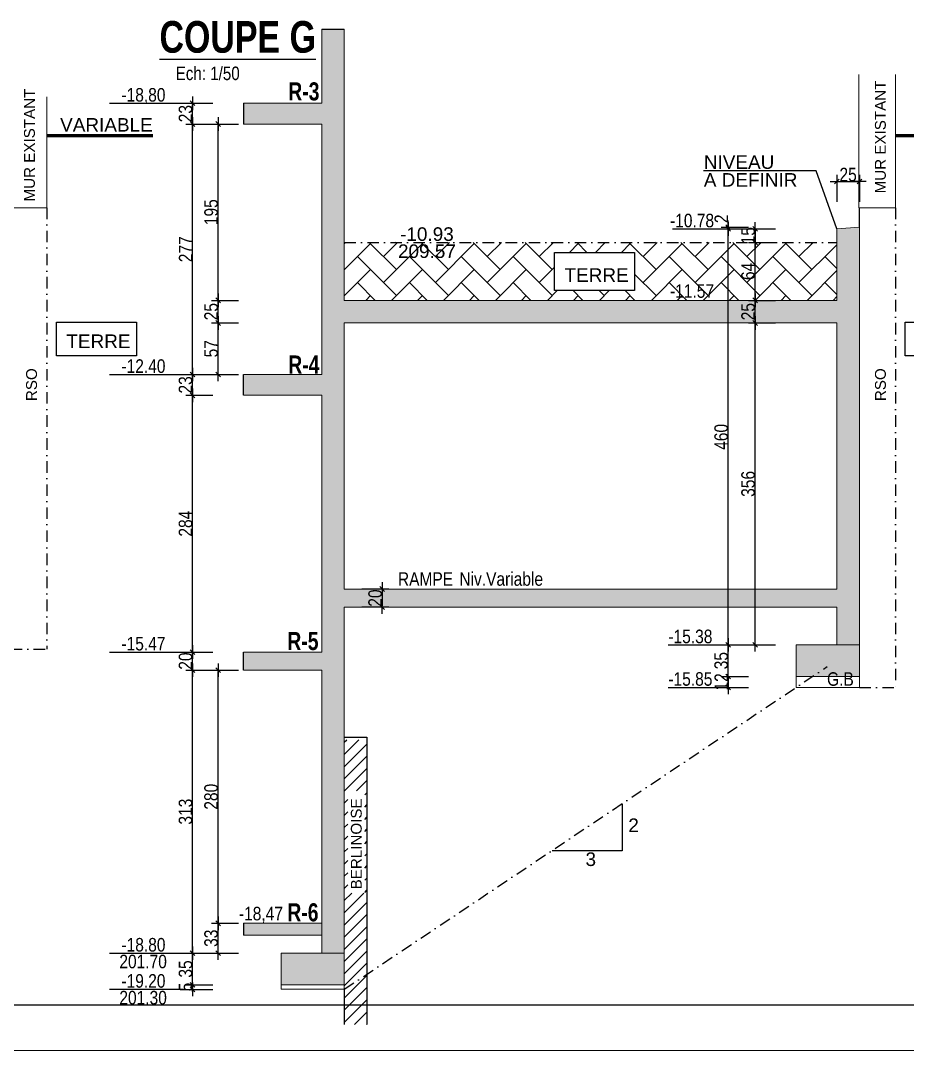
# Model space of a CAD drawing. Header units: millimetres. Extents: x -26249 to 60250, y -21218 to 23336.
# Drawn here: x 16438 to 17420, y 4553 to 5692 of the extents above; entities that cross this region are included whole.
import ezdxf
from ezdxf.enums import TextEntityAlignment as Align

# ---------------------------------------------------------------- set-up
doc = ezdxf.new("R2010")
doc.units = ezdxf.units.MM
doc.linetypes.add('TIRETPTX2', pattern=[50.8, 25.4, -12.7, 0, -12.7])
for name, color, linetype in [('01_cote_gen', 4, 'Continuous'), ('01_linteaux', 2, 'Continuous'), ('01_poch_BN', 9, 'Continuous'), ('01_poch_murs', 253, 'Continuous'), ('01_texte', 230, 'Continuous'), ('AA_COTES', 2, 'Continuous')]:
    doc.layers.add(name, color=color, linetype=linetype)
doc.layers.add('01_murs_coup', color=5, linetype='Continuous', lineweight=60)
doc.layers.add('01_PIEUX', color=5, linetype='Continuous', lineweight=60)
doc.styles.add('ARIAL NA', font='ARIALN.TTF')
doc.styles.add('impact', font='impact.ttf')
doc.styles.add('MATTE_TXT', font='arial.ttf')
doc.styles.add('STYLE2', font='ARIALN.TTF')
doc.dimstyles.new('JB50', dxfattribs={"dimscale": 0.1, "dimtxt": 150, "dimasz": 15, "dimexe": 0.1, "dimexo": 0.1, "dimgap": 0.09, "dimtad": 1, "dimdec": 1, "dimdsep": 46, "dimtxsty": 'STYLE2', "dimblk1": 'BOND_G', "dimblk2": 'BOND_D', "dimsah": 1, "dimcen": 1.5, "dimdle": 0.01, "dimse1": 1, "dimse2": 1, "dimclrd": 4, "dimclre": 2, "dimclrt": 6, "dimazin": 2, "dimtfac": 2.333333, "dimtdec": 1, "dimtix": 1, "dimtmove": 2, "dimatfit": 3, "dimldrblk": 'BOND_G', "dimfxl": 1, "dimtolj": 1, "dimtzin": 0, "dimarcsym": 0})

# ---------------------------------------------------------------- blocks, each defined once
blk = doc.blocks.new('BOND_G')
at = {"layer": 'AA_COTES', "color": 0}
for p, q in [((0, -5), (0, 15)), ((5, 0), (-5, 0)), ((1.77, 1.77), (-1.77, -1.77))]:
    blk.add_line(p, q, dxfattribs=at)
blk = doc.blocks.new('BOND_D')
at = {"layer": 'AA_COTES', "color": 0}
for p, q in [((5, 0), (-5, 0)), ((-1.77, -1.77), (1.77, 1.77)), ((0, 5), (0, -15))]:
    blk.add_line(p, q, dxfattribs=at)
blk = doc.blocks.new('*D2118')
at = {"layer": '01_cote_gen', "color": 4, "lineweight": -2, "transparency": 16777216}
blk.add_line((16628.5, 4662.4), (16628.5, 4972.4), dxfattribs=at)
at = {"layer": 'Defpoints', "color": 0, "transparency": 16777216}
for p in [(16628.5, 4973.9), (16675.1, 4973.9), (16691.6, 4660.9)]:
    blk.add_point(p, dxfattribs=at)
at = {"layer": '01_cote_gen', "color": 4, "lineweight": -2, "transparency": 16777216, "xscale": 1.5, "yscale": 1.5, "zscale": 1.5}
for name, p, rotation in [('BOND_D', (16628.5, 4973.9), 90), ('BOND_G', (16628.5, 4660.9), 270)]:
    blk.add_blockref(name, p, dxfattribs=dict(at, rotation=rotation))
at = {"layer": '01_cote_gen', "color": 6, "transparency": 16777216, "insert": (16620.9, 4817.4), "char_height": 15, "attachment_point": 5, "rotation": 90, "style": 'STYLE2'}
blk.add_mtext('\\A1;313', dxfattribs=at)
blk = doc.blocks.new('*D2119')
at = {"layer": '01_cote_gen', "color": 4, "lineweight": -2, "transparency": 16777216}
blk.add_line((16656.9, 4662.4), (16656.9, 4692.4), dxfattribs=at)
at = {"layer": 'Defpoints', "color": 0, "transparency": 16777216}
for p in [(16656.9, 4693.9), (16691.6, 4693.9), (16691.6, 4660.9)]:
    blk.add_point(p, dxfattribs=at)
at = {"layer": '01_cote_gen', "color": 4, "lineweight": -2, "transparency": 16777216, "xscale": 1.5, "yscale": 1.5, "zscale": 1.5}
for name, p, rotation in [('BOND_D', (16656.9, 4693.9), 90), ('BOND_G', (16656.9, 4660.9), 270)]:
    blk.add_blockref(name, p, dxfattribs=dict(at, rotation=rotation))
at = {"layer": '01_cote_gen', "color": 6, "transparency": 16777216, "insert": (16649.2, 4677.4), "char_height": 15, "attachment_point": 5, "rotation": 90, "style": 'STYLE2'}
blk.add_mtext('\\A1;33', dxfattribs=at)
blk = doc.blocks.new('*D2120')
at = {"layer": '01_cote_gen', "color": 4, "lineweight": -2, "transparency": 16777216}
blk.add_line((16656.9, 4695.4), (16656.9, 4972.4), dxfattribs=at)
at = {"layer": 'Defpoints', "color": 0, "transparency": 16777216}
for p in [(16656.9, 4973.9), (16675.1, 4973.9), (16675.1, 4693.9)]:
    blk.add_point(p, dxfattribs=at)
at = {"layer": '01_cote_gen', "color": 4, "lineweight": -2, "transparency": 16777216, "xscale": 1.5, "yscale": 1.5, "zscale": 1.5}
for name, p, rotation in [('BOND_D', (16656.9, 4973.9), 90), ('BOND_G', (16656.9, 4693.9), 270)]:
    blk.add_blockref(name, p, dxfattribs=dict(at, rotation=rotation))
at = {"layer": '01_cote_gen', "color": 6, "transparency": 16777216, "insert": (16649.2, 4833.9), "char_height": 15, "attachment_point": 5, "rotation": 90, "style": 'STYLE2'}
blk.add_mtext('\\A1;280', dxfattribs=at)
blk = doc.blocks.new('*D2205')
at = {"layer": '01_cote_gen', "color": 4, "lineweight": -2, "transparency": 16777216}
blk.add_line((16628.5, 4975.4), (16628.5, 4992.4), dxfattribs=at)
at = {"layer": 'Defpoints', "color": 0, "transparency": 16777216}
for p in [(16628.5, 4993.9), (16717.3, 4993.9), (16717.3, 4973.9)]:
    blk.add_point(p, dxfattribs=at)
at = {"layer": '01_cote_gen', "color": 4, "lineweight": -2, "transparency": 16777216, "xscale": 1.5, "yscale": 1.5, "zscale": 1.5}
for name, p, rotation in [('BOND_D', (16628.5, 4993.9), 90), ('BOND_G', (16628.5, 4973.9), 270)]:
    blk.add_blockref(name, p, dxfattribs=dict(at, rotation=rotation))
at = {"layer": '01_cote_gen', "color": 6, "transparency": 16777216, "insert": (16620.9, 4983.9), "char_height": 15, "attachment_point": 5, "rotation": 90, "style": 'STYLE2'}
blk.add_mtext('\\A1;20', dxfattribs=at)
blk = doc.blocks.new('*D2206')
at = {"layer": '01_cote_gen', "color": 4, "lineweight": -2, "transparency": 16777216}
blk.add_line((16628.5, 4995.4), (16628.5, 5276.4), dxfattribs=at)
at = {"layer": 'Defpoints', "color": 0, "transparency": 16777216}
for p in [(16628.5, 5277.9), (16685, 5277.9), (16685, 4993.9)]:
    blk.add_point(p, dxfattribs=at)
at = {"layer": '01_cote_gen', "color": 4, "lineweight": -2, "transparency": 16777216, "xscale": 1.5, "yscale": 1.5, "zscale": 1.5}
for name, p, rotation in [('BOND_D', (16628.5, 5277.9), 90), ('BOND_G', (16628.5, 4993.9), 270)]:
    blk.add_blockref(name, p, dxfattribs=dict(at, rotation=rotation))
at = {"layer": '01_cote_gen', "color": 6, "transparency": 16777216, "insert": (16620.9, 5135.9), "char_height": 15, "attachment_point": 5, "rotation": 90, "style": 'STYLE2'}
blk.add_mtext('\\A1;284', dxfattribs=at)
blk = doc.blocks.new('*D2207')
at = {"layer": '01_cote_gen', "color": 4, "lineweight": -2, "transparency": 16777216}
blk.add_line((16628.5, 5279.4), (16628.5, 5299.4), dxfattribs=at)
at = {"layer": 'Defpoints', "color": 0, "transparency": 16777216}
for p in [(16628.5, 5300.9), (16695.3, 5300.9), (16695.3, 5277.9)]:
    blk.add_point(p, dxfattribs=at)
at = {"layer": '01_cote_gen', "color": 4, "lineweight": -2, "transparency": 16777216, "xscale": 1.5, "yscale": 1.5, "zscale": 1.5}
for name, p, rotation in [('BOND_D', (16628.5, 5300.9), 90), ('BOND_G', (16628.5, 5277.9), 270)]:
    blk.add_blockref(name, p, dxfattribs=dict(at, rotation=rotation))
at = {"layer": '01_cote_gen', "color": 6, "transparency": 16777216, "insert": (16620.9, 5289.4), "char_height": 15, "attachment_point": 5, "rotation": 90, "style": 'STYLE2'}
blk.add_mtext('\\A1;23', dxfattribs=at)
blk = doc.blocks.new('*D2208')
at = {"layer": '01_cote_gen', "color": 4, "lineweight": -2, "transparency": 16777216}
blk.add_line((16628.5, 5302.4), (16628.5, 5576.4), dxfattribs=at)
at = {"layer": 'Defpoints', "color": 0, "transparency": 16777216}
for p in [(16628.5, 5577.9), (16728.3, 5577.9), (16748.7, 5300.9)]:
    blk.add_point(p, dxfattribs=at)
at = {"layer": '01_cote_gen', "color": 4, "lineweight": -2, "transparency": 16777216, "xscale": 1.5, "yscale": 1.5, "zscale": 1.5}
for name, p, rotation in [('BOND_D', (16628.5, 5577.9), 90), ('BOND_G', (16628.5, 5300.9), 270)]:
    blk.add_blockref(name, p, dxfattribs=dict(at, rotation=rotation))
at = {"layer": '01_cote_gen', "color": 6, "transparency": 16777216, "insert": (16621, 5439.4), "char_height": 15, "attachment_point": 5, "rotation": 90, "style": 'STYLE2'}
blk.add_mtext('\\A1;277', dxfattribs=at)
blk = doc.blocks.new('*D2209')
at = {"layer": '01_cote_gen', "color": 4, "lineweight": -2, "transparency": 16777216}
blk.add_line((16628.5, 5579.4), (16628.5, 5599.4), dxfattribs=at)
at = {"layer": 'Defpoints', "color": 0, "transparency": 16777216}
for p in [(16628.5, 5600.9), (16704.7, 5600.9), (16728.3, 5577.9)]:
    blk.add_point(p, dxfattribs=at)
at = {"layer": '01_cote_gen', "color": 4, "lineweight": -2, "transparency": 16777216, "xscale": 1.5, "yscale": 1.5, "zscale": 1.5}
for name, p, rotation in [('BOND_D', (16628.5, 5600.9), 90), ('BOND_G', (16628.5, 5577.9), 270)]:
    blk.add_blockref(name, p, dxfattribs=dict(at, rotation=rotation))
at = {"layer": '01_cote_gen', "color": 6, "transparency": 16777216, "insert": (16620.9, 5589.4), "char_height": 15, "attachment_point": 5, "rotation": 90, "style": 'STYLE2'}
blk.add_mtext('\\A1;23', dxfattribs=at)
blk = doc.blocks.new('*D2121')
at = {"layer": '01_cote_gen', "color": 4, "lineweight": -2, "transparency": 16777216}
blk.add_line((17251.1, 5384.4), (17251.1, 5445.4), dxfattribs=at)
at = {"layer": 'Defpoints', "color": 0, "transparency": 16777216}
for p in [(17251.1, 5446.9), (17272.5, 5446.9), (17262.8, 5382.9)]:
    blk.add_point(p, dxfattribs=at)
at = {"layer": '01_cote_gen', "color": 4, "lineweight": -2, "transparency": 16777216, "xscale": 1.5, "yscale": 1.5, "zscale": 1.5}
for name, p, rotation in [('BOND_D', (17251.1, 5446.9), 90), ('BOND_G', (17251.1, 5382.9), 270)]:
    blk.add_blockref(name, p, dxfattribs=dict(at, rotation=rotation))
at = {"layer": '01_cote_gen', "color": 6, "transparency": 16777216, "insert": (17243.4, 5414.9), "char_height": 15, "attachment_point": 5, "rotation": 90, "style": 'STYLE2'}
blk.add_mtext('\\A1;64', dxfattribs=at)
blk = doc.blocks.new('*D2122')
at = {"layer": '01_cote_gen', "color": 4, "lineweight": -2, "transparency": 16777216}
for p, q in [((17251.1, 5463.4), (17251.1, 5464.9)), ((17251.1, 5461.9), (17251.1, 5446.9)), ((17251.1, 5445.4), (17251.1, 5443.9))]:
    blk.add_line(p, q, dxfattribs=at)
at = {"layer": 'Defpoints', "color": 0, "transparency": 16777216}
for p in [(17273.6, 5461.9), (17251.1, 5446.9), (17273.6, 5446.9)]:
    blk.add_point(p, dxfattribs=at)
at = {"layer": '01_cote_gen', "color": 4, "lineweight": -2, "transparency": 16777216, "xscale": 1.5, "yscale": 1.5, "zscale": 1.5}
for name, p, rotation in [('BOND_G', (17251.1, 5461.9), 270), ('BOND_D', (17251.1, 5446.9), 90)]:
    blk.add_blockref(name, p, dxfattribs=dict(at, rotation=rotation))
at = {"layer": '01_cote_gen', "color": 6, "transparency": 16777216, "insert": (17243.4, 5454.4), "char_height": 15, "attachment_point": 5, "rotation": 90, "style": 'STYLE2'}
blk.add_mtext('\\A1;15', dxfattribs=at)
blk = doc.blocks.new('*D2123')
at = {"layer": '01_cote_gen', "color": 4, "lineweight": -2, "transparency": 16777216}
for p, q in [((17221.2, 5465.4), (17221.2, 5466.9)), ((17221.2, 5463.9), (17221.2, 5461.9)), ((17221.2, 5460.4), (17221.2, 5458.9))]:
    blk.add_line(p, q, dxfattribs=at)
at = {"layer": 'Defpoints', "color": 0, "transparency": 16777216}
for p in [(17221.2, 5461.9), (17243.7, 5463.9), (17270.3, 5461.9)]:
    blk.add_point(p, dxfattribs=at)
at = {"layer": '01_cote_gen', "color": 4, "lineweight": -2, "transparency": 16777216, "xscale": 1.5, "yscale": 1.5, "zscale": 1.5}
for name, p, rotation in [('BOND_G', (17221.2, 5463.9), 270), ('BOND_D', (17221.2, 5461.9), 90)]:
    blk.add_blockref(name, p, dxfattribs=dict(at, rotation=rotation))
at = {"layer": '01_cote_gen', "color": 6, "transparency": 16777216, "insert": (17213.7, 5473.1), "char_height": 15, "attachment_point": 5, "rotation": 90, "style": 'STYLE2'}
blk.add_mtext('\\A1;2', dxfattribs=at)
blk = doc.blocks.new('*D2124')
at = {"layer": '01_cote_gen', "color": 4, "lineweight": -2, "transparency": 16777216}
blk.add_line((17251.1, 5003.4), (17251.1, 5356.4), dxfattribs=at)
at = {"layer": 'Defpoints', "color": 0, "transparency": 16777216}
for p in [(17251.1, 5357.9), (17266.3, 5357.9), (17255.2, 5001.9)]:
    blk.add_point(p, dxfattribs=at)
at = {"layer": '01_cote_gen', "color": 4, "lineweight": -2, "transparency": 16777216, "xscale": 1.5, "yscale": 1.5, "zscale": 1.5}
for name, p, rotation in [('BOND_D', (17251.1, 5357.9), 90), ('BOND_G', (17251.1, 5001.9), 270)]:
    blk.add_blockref(name, p, dxfattribs=dict(at, rotation=rotation))
at = {"layer": '01_cote_gen', "color": 6, "transparency": 16777216, "insert": (17243.4, 5179.9), "char_height": 15, "attachment_point": 5, "rotation": 90, "style": 'STYLE2'}
blk.add_mtext('\\A1;356', dxfattribs=at)
blk = doc.blocks.new('*D2125')
at = {"layer": '01_cote_gen', "color": 4, "lineweight": -2, "transparency": 16777216}
blk.add_line((17251.1, 5359.4), (17251.1, 5381.4), dxfattribs=at)
at = {"layer": 'Defpoints', "color": 0, "transparency": 16777216}
for p in [(17251.1, 5382.9), (17273.6, 5382.9), (17273.6, 5357.9)]:
    blk.add_point(p, dxfattribs=at)
at = {"layer": '01_cote_gen', "color": 4, "lineweight": -2, "transparency": 16777216, "xscale": 1.5, "yscale": 1.5, "zscale": 1.5}
for name, p, rotation in [('BOND_D', (17251.1, 5382.9), 90), ('BOND_G', (17251.1, 5357.9), 270)]:
    blk.add_blockref(name, p, dxfattribs=dict(at, rotation=rotation))
at = {"layer": '01_cote_gen', "color": 6, "transparency": 16777216, "insert": (17243.4, 5370.4), "char_height": 15, "attachment_point": 5, "rotation": 90, "style": 'STYLE2'}
blk.add_mtext('\\A1;25', dxfattribs=at)
blk = doc.blocks.new('*D2126')
at = {"layer": '01_cote_gen', "color": 4, "lineweight": -2, "transparency": 16777216}
blk.add_line((17221.2, 5003.4), (17221.2, 5460.4), dxfattribs=at)
at = {"layer": 'Defpoints', "color": 0, "transparency": 16777216}
for p in [(17221.2, 5461.9), (17273.6, 5461.9), (17243.6, 5001.9)]:
    blk.add_point(p, dxfattribs=at)
at = {"layer": '01_cote_gen', "color": 4, "lineweight": -2, "transparency": 16777216, "xscale": 1.5, "yscale": 1.5, "zscale": 1.5}
for name, p, rotation in [('BOND_D', (17221.2, 5461.9), 90), ('BOND_G', (17221.2, 5001.9), 270)]:
    blk.add_blockref(name, p, dxfattribs=dict(at, rotation=rotation))
at = {"layer": '01_cote_gen', "color": 6, "transparency": 16777216, "insert": (17213.6, 5231.9), "char_height": 15, "attachment_point": 5, "rotation": 90, "style": 'STYLE2'}
blk.add_mtext('\\A1;460', dxfattribs=at)
blk = doc.blocks.new('*D2127')
at = {"layer": '01_cote_gen', "color": 4, "lineweight": -2, "transparency": 16777216}
blk.add_line((17343, 5514.3), (17365, 5514.3), dxfattribs=at)
at = {"layer": 'Defpoints', "color": 0, "transparency": 16777216}
for p in [(17366.5, 5514.3), (17341.5, 5497.2), (17366.5, 5482.7)]:
    blk.add_point(p, dxfattribs=at)
at = {"layer": '01_cote_gen', "color": 4, "lineweight": -2, "transparency": 16777216, "xscale": 1.5, "yscale": 1.5, "zscale": 1.5, "rotation": 180}
blk.add_blockref('BOND_G', (17341.5, 5514.3), dxfattribs=at)
at = {"layer": '01_cote_gen', "color": 4, "lineweight": -2, "transparency": 16777216, "xscale": 1.5, "yscale": 1.5, "zscale": 1.5}
blk.add_blockref('BOND_D', (17366.5, 5514.3), dxfattribs=at)
at = {"layer": '01_cote_gen', "color": 6, "transparency": 16777216, "insert": (17354, 5521.9), "char_height": 15, "attachment_point": 5, "style": 'STYLE2'}
blk.add_mtext('\\A1;25', dxfattribs=at)
blk = doc.blocks.new('*D2212')
at = {"layer": '01_cote_gen', "color": 4, "lineweight": -2, "transparency": 16777216}
blk.add_line((16838.4, 5062.1), (16838.4, 5045.1), dxfattribs=at)
at = {"layer": 'Defpoints', "color": 0, "transparency": 16777216}
for p in [(16826.8, 5063.6), (16826.8, 5043.6), (16838.4, 5043.6)]:
    blk.add_point(p, dxfattribs=at)
at = {"layer": '01_cote_gen', "color": 4, "lineweight": -2, "transparency": 16777216, "xscale": 1.5, "yscale": 1.5, "zscale": 1.5}
for name, p, rotation in [('BOND_G', (16838.4, 5063.6), 90), ('BOND_D', (16838.4, 5043.6), 270)]:
    blk.add_blockref(name, p, dxfattribs=dict(at, rotation=rotation))
at = {"layer": '01_cote_gen', "color": 6, "transparency": 16777216, "insert": (16830.7, 5053.6), "char_height": 15, "attachment_point": 5, "rotation": 90, "style": 'STYLE2'}
blk.add_mtext('\\A1;20', dxfattribs=at)
blk = doc.blocks.new('*D2213')
at = {"layer": '01_cote_gen', "color": 4, "lineweight": -2, "transparency": 16777216}
for p, q in [((16628.5, 4627.4), (16628.5, 4628.9)), ((16628.5, 4625.9), (16628.5, 4620.9)), ((16628.5, 4619.4), (16628.5, 4617.9))]:
    blk.add_line(p, q, dxfattribs=at)
at = {"layer": 'Defpoints', "color": 0, "transparency": 16777216}
for p in [(16726.5, 4625.9), (16628.5, 4620.9), (16726.5, 4620.9)]:
    blk.add_point(p, dxfattribs=at)
at = {"layer": '01_cote_gen', "color": 4, "lineweight": -2, "transparency": 16777216, "xscale": 1.5, "yscale": 1.5, "zscale": 1.5}
for name, p, rotation in [('BOND_G', (16628.5, 4625.9), 270), ('BOND_D', (16628.5, 4620.9), 90)]:
    blk.add_blockref(name, p, dxfattribs=dict(at, rotation=rotation))
at = {"layer": '01_cote_gen', "color": 6, "transparency": 16777216, "insert": (16620.9, 4623.4), "char_height": 15, "attachment_point": 5, "rotation": 90, "style": 'STYLE2'}
blk.add_mtext('\\A1;5', dxfattribs=at)
blk = doc.blocks.new('*D2214')
at = {"layer": '01_cote_gen', "color": 4, "lineweight": -2, "transparency": 16777216}
blk.add_line((16628.5, 4627.4), (16628.5, 4659.4), dxfattribs=at)
at = {"layer": 'Defpoints', "color": 0, "transparency": 16777216}
for p in [(16628.5, 4660.9), (16726.5, 4660.9), (16726.5, 4625.9)]:
    blk.add_point(p, dxfattribs=at)
at = {"layer": '01_cote_gen', "color": 4, "lineweight": -2, "transparency": 16777216, "xscale": 1.5, "yscale": 1.5, "zscale": 1.5}
for name, p, rotation in [('BOND_D', (16628.5, 4660.9), 90), ('BOND_G', (16628.5, 4625.9), 270)]:
    blk.add_blockref(name, p, dxfattribs=dict(at, rotation=rotation))
at = {"layer": '01_cote_gen', "color": 6, "transparency": 16777216, "insert": (16620.9, 4643.4), "char_height": 15, "attachment_point": 5, "rotation": 90, "style": 'STYLE2'}
blk.add_mtext('\\A1;35', dxfattribs=at)
blk = doc.blocks.new('*D2215')
at = {"layer": '01_cote_gen', "color": 4, "lineweight": -2, "transparency": 16777216}
blk.add_line((17221.2, 4968.4), (17221.2, 5000.4), dxfattribs=at)
at = {"layer": 'Defpoints', "color": 0, "transparency": 16777216}
for p in [(17221.2, 5001.9), (17296.5, 5001.9), (17296.5, 4966.9)]:
    blk.add_point(p, dxfattribs=at)
at = {"layer": '01_cote_gen', "color": 4, "lineweight": -2, "transparency": 16777216, "xscale": 1.5, "yscale": 1.5, "zscale": 1.5}
for name, p, rotation in [('BOND_D', (17221.2, 5001.9), 90), ('BOND_G', (17221.2, 4966.9), 270)]:
    blk.add_blockref(name, p, dxfattribs=dict(at, rotation=rotation))
at = {"layer": '01_cote_gen', "color": 6, "transparency": 16777216, "insert": (17213.6, 4984.4), "char_height": 15, "attachment_point": 5, "rotation": 90, "style": 'STYLE2'}
blk.add_mtext('\\A1;35', dxfattribs=at)
blk = doc.blocks.new('*D2197')
at = {"layer": '01_cote_gen', "color": 4, "lineweight": -2, "transparency": 16777216}
blk.add_line((16656.9, 5302.4), (16656.9, 5356.4), dxfattribs=at)
at = {"layer": 'Defpoints', "color": 0, "transparency": 16777216}
for p in [(16656.9, 5357.9), (16796.5, 5357.9), (16771.5, 5300.9)]:
    blk.add_point(p, dxfattribs=at)
at = {"layer": '01_cote_gen', "color": 4, "lineweight": -2, "transparency": 16777216, "xscale": 1.5, "yscale": 1.5, "zscale": 1.5}
for name, p, rotation in [('BOND_D', (16656.9, 5357.9), 90), ('BOND_G', (16656.9, 5300.9), 270)]:
    blk.add_blockref(name, p, dxfattribs=dict(at, rotation=rotation))
at = {"layer": '01_cote_gen', "color": 6, "transparency": 16777216, "insert": (16649.2, 5329.4), "char_height": 15, "attachment_point": 5, "rotation": 90, "style": 'STYLE2'}
blk.add_mtext('\\A1;57', dxfattribs=at)
blk = doc.blocks.new('*D2198')
at = {"layer": '01_cote_gen', "color": 4, "lineweight": -2, "transparency": 16777216}
blk.add_line((16656.9, 5359.4), (16656.9, 5381.4), dxfattribs=at)
at = {"layer": 'Defpoints', "color": 0, "transparency": 16777216}
for p in [(16656.9, 5382.9), (16817.4, 5382.9), (16817.4, 5357.9)]:
    blk.add_point(p, dxfattribs=at)
at = {"layer": '01_cote_gen', "color": 4, "lineweight": -2, "transparency": 16777216, "xscale": 1.5, "yscale": 1.5, "zscale": 1.5}
for name, p, rotation in [('BOND_D', (16656.9, 5382.9), 90), ('BOND_G', (16656.9, 5357.9), 270)]:
    blk.add_blockref(name, p, dxfattribs=dict(at, rotation=rotation))
at = {"layer": '01_cote_gen', "color": 6, "transparency": 16777216, "insert": (16649.2, 5370.4), "char_height": 15, "attachment_point": 5, "rotation": 90, "style": 'STYLE2'}
blk.add_mtext('\\A1;25', dxfattribs=at)
blk = doc.blocks.new('*D2199')
at = {"layer": '01_cote_gen', "color": 4, "lineweight": -2, "transparency": 16777216}
blk.add_line((16656.9, 5384.4), (16656.9, 5576.4), dxfattribs=at)
at = {"layer": 'Defpoints', "color": 0, "transparency": 16777216}
for p in [(16656.9, 5577.9), (16685, 5577.9), (16838, 5382.9)]:
    blk.add_point(p, dxfattribs=at)
at = {"layer": '01_cote_gen', "color": 4, "lineweight": -2, "transparency": 16777216, "xscale": 1.5, "yscale": 1.5, "zscale": 1.5}
for name, p, rotation in [('BOND_D', (16656.9, 5577.9), 90), ('BOND_G', (16656.9, 5382.9), 270)]:
    blk.add_blockref(name, p, dxfattribs=dict(at, rotation=rotation))
at = {"layer": '01_cote_gen', "color": 6, "transparency": 16777216, "insert": (16649.2, 5480.4), "char_height": 15, "attachment_point": 5, "rotation": 90, "style": 'STYLE2'}
blk.add_mtext('\\A1;195', dxfattribs=at)
blk = doc.blocks.new('*D2216')
at = {"layer": '01_cote_gen', "color": 4, "lineweight": -2, "transparency": 16777216}
for p, q in [((17221.2, 4968.4), (17221.2, 4969.9)), ((17221.2, 4966.9), (17221.2, 4954.9)), ((17221.2, 4953.4), (17221.2, 4951.9))]:
    blk.add_line(p, q, dxfattribs=at)
at = {"layer": 'Defpoints', "color": 0, "transparency": 16777216}
for p in [(17323.2, 4966.9), (17221.2, 4954.9), (17323.2, 4954.9)]:
    blk.add_point(p, dxfattribs=at)
at = {"layer": '01_cote_gen', "color": 4, "lineweight": -2, "transparency": 16777216, "xscale": 1.5, "yscale": 1.5, "zscale": 1.5}
for name, p, rotation in [('BOND_G', (17221.2, 4966.9), 270), ('BOND_D', (17221.2, 4954.9), 90)]:
    blk.add_blockref(name, p, dxfattribs=dict(at, rotation=rotation))
at = {"layer": '01_cote_gen', "color": 6, "transparency": 16777216, "insert": (17213.7, 4960.9), "char_height": 15, "attachment_point": 5, "rotation": 90, "style": 'STYLE2'}
blk.add_mtext('\\A1;12', dxfattribs=at)

msp = doc.modelspace()

# ---------------------------------------------------------------- hatches: boundary and pattern name
at = {"layer": '01_poch_BN'}
h = msp.add_hatch(color=256, dxfattribs=at)
h.dxf.hatch_style = 1
h.paths.add_polyline_path([(17366.528, 5463.92), (17341.528, 5461.92), (17341.528, 5382.92), (16796.528, 5382.92), (16796.528, 5682.996), (16771.528, 5682.996), (16771.528, 5600.92), (16685.041, 5600.92), (16685.041, 5577.92), (16771.528, 5577.92), (16771.528, 5300.92), (16685.041, 5300.92), (16685.041, 5277.92), (16771.528, 5277.92), (16771.528, 4993.92), (16685.041, 4993.92), (16685.041, 4973.92), (16771.528, 4973.92), (16771.528, 4660.92), (16796.528, 4660.92), (16796.528, 5043.598), (17341.528, 5043.598), (17341.528, 5001.934), (17366.528, 5001.934)])
h.paths.add_polyline_path([(17341.528, 5357.92), (17341.528, 5063.619), (16796.528, 5063.619), (16796.528, 5357.92)], flags=16)
h.paths.add_polyline_path([(16771.528, 4693.92), (16685.041, 4693.92), (16685.041, 4680.92), (16771.528, 4680.92)], flags=17)
h.paths.add_polyline_path([(16796.528, 4660.92), (16771.528, 4660.92), (16726.528, 4660.92), (16726.528, 4625.92), (16796.528, 4625.92)])
h = msp.add_hatch(color=256, dxfattribs=at)
h.dxf.hatch_style = 1
h.paths.add_polyline_path([(17366.528, 5001.934), (17296.528, 5001.934), (17296.528, 4966.934), (17366.528, 4966.934)])
at = {"layer": '01_poch_murs'}
h = msp.add_hatch(dxfattribs=at)
h.set_pattern_fill('AR-HBONE', color=256, scale=0.2)
h.paths.add_polyline_path([(17341.528, 5446.92), (16796.528, 5446.92), (16796.528, 5382.92), (17341.528, 5382.92)])
h.paths.add_polyline_path([(17029.119, 5435.983), (17117.709, 5435.983), (17117.709, 5393.691), (17029.119, 5393.691)], flags=16)
h.paths.add_polyline_path([(17258.967, 5401.731), (17258.967, 5428.345), (17227.739, 5428.345), (17227.739, 5401.731)], flags=24)
h.paths.add_polyline_path([(17258.967, 5440.551), (17258.967, 5467.164), (17227.739, 5467.164), (17227.739, 5440.551)], flags=9)
h.paths.add_polyline_path([(17153.122, 5381.648), (17209.505, 5381.648), (17209.505, 5404.624), (17153.122, 5404.624)], flags=9)
h.paths.add_polyline_path([(16852.082, 5425.704), (16923.834, 5425.704), (16923.834, 5448.68), (16852.082, 5448.68)], flags=9)
h.paths.add_polyline_path([(17036.414, 5399.633), (17114.934, 5399.633), (17114.934, 5422.133), (17036.414, 5422.133)], flags=8)
h = msp.add_hatch(dxfattribs=at)
h.set_pattern_fill('ANSI31', color=256, scale=3)
h.set_pattern_definition([(45, (5140.287, 3367.586), (-6.735192, 6.735192), [])])
h.paths.add_polyline_path([(16821.528, 4896.755), (16796.528, 4896.755)], flags=17)
h.paths.add_polyline_path([(16819.095, 4727.167), (16819.095, 4840.364), (16800.469, 4840.364), (16800.469, 4727.167)], flags=16)
h.paths.add_polyline_path([(16821.003, 4582.023), (16821.528, 4582.023), (16821.528, 4582.372)])
h.paths.add_polyline_path([(16796.528, 4582.023), (16821.003, 4582.023), (16821.528, 4582.372), (16821.528, 4896.755), (16796.528, 4896.755)])

# ---------------------------------------------------------------- linework, layer by layer
at = {"layer": '01_linteaux', "linetype": 'TIRETPTX2', "ltscale": 0.5}
for p, q in [((16467.209, 5485.376, 9.99), (16467.209, 4997.22, 9.99)), ((17406.528, 5485.376, 9.99), (17406.528, 4954.909, 9.99)), ((16796.528, 5446.92, 9.99), (17341.528, 5446.92, 9.99)), ((16427.209, 4997.22, 517158675.089), (16467.209, 4997.22, 517158675.089)), ((16796.528, 4620.92, 9.99), (17330.895, 4977.865, 9.99)), ((17366.528, 4954.909, 9.99), (17406.528, 4954.909, 9.99))]:
    msp.add_line(p, q, dxfattribs=at)
at = {"layer": '01_linteaux'}
for p, q in [((16796.528, 4899.92, 9.99), (16821.528, 4899.92, 9.99)), ((16821.528, 4899.92, 9.99), (16821.528, 4582.023, 9.99)), ((16796.528, 4620.92, 9.99), (16796.528, 4582.023, 9.99))]:
    msp.add_line(p, q, dxfattribs=at)
at = {"layer": '01_murs_coup'}
for p, q in [((16467.209, 5565.376, 9.99), (16584.786, 5565.376, 9.99)), ((17406.528, 5565.376, 9.99), (17524.106, 5565.376, 9.99))]:
    msp.add_line(p, q, dxfattribs=at)
at = {"layer": '01_murs_coup', "linetype": 'Continuous', "lineweight": 5}
msp.add_line((21156.96, 4553.358), (11662.741, 4553.358), dxfattribs=at)
at = {"layer": '01_murs_coup', "const_width": 3, "elevation": 9.99}
for points in [[(16467.209, 5565.376), (16584.786, 5565.376)], [(17406.528, 5565.376), (17524.106, 5565.376)]]:
    msp.add_lwpolyline(points, dxfattribs=at)
at = {"layer": '01_PIEUX', "linetype": 'Continuous', "lineweight": 5}
for p, q in [((16771.528, 5600.92, 9.99), (16771.528, 5682.996, 9.99)), ((16796.528, 5382.92, 9.99), (16796.528, 5682.996, 9.99)), ((17365.895, 5485.376, 103770556.396), (17365.895, 5632.513, 9.99)), ((17406.528, 5485.376, 103770556.396), (17406.528, 5632.513, 9.99)), ((16467.209, 5485.376, 103770556.396), (16467.209, 5607.915, 9.99)), ((16685.041, 5600.92, 9.99), (16771.528, 5600.92, 9.99)), ((16685.041, 5577.92, 9.99), (16771.528, 5577.92, 9.99)), ((16771.528, 5300.92, 9.99), (16771.528, 5577.92, 9.99)), ((16427.209, 5485.376, 9.99), (16467.209, 5485.376, 9.99)), ((17366.528, 5485.376, 9.99), (17406.528, 5485.376, 9.99)), ((17341.528, 5461.92, 9.99), (17366.528, 5463.92, 9.99)), ((17341.528, 5382.92, 9.99), (17341.528, 5461.92, 9.99)), ((17366.528, 5463.92, 9.99), (17366.528, 4954.909, 9.99)), ((16796.528, 5382.92, 9.99), (17341.528, 5382.92, 9.99)), ((16796.528, 5357.92, 9.99), (17341.528, 5357.92, 9.99)), ((16796.528, 5063.619, 9.99), (16796.528, 5357.92, 9.99)), ((17341.528, 5063.619, 9.99), (17341.528, 5357.92, 9.99)), ((16685.041, 5300.92, 9.99), (16771.528, 5300.92, 9.99)), ((16685.041, 5277.92, 9.99), (16771.528, 5277.92, 9.99)), ((16771.528, 4993.92, 9.99), (16771.528, 5277.92, 9.99)), ((16796.528, 5063.619, 9.99), (17341.528, 5063.619, 9.99)), ((16796.528, 5043.598, 9.99), (17341.528, 5043.598, 9.99)), ((16796.528, 4620.92, 9.99), (16796.528, 5043.598, 9.99)), ((17341.528, 5001.934, 9.99), (17341.528, 5043.598, 9.99)), ((17296.528, 4954.909, 9.99), (17296.528, 5001.934, 9.99)), ((17296.528, 5001.934, 9.99), (17366.528, 5001.934, 9.99)), ((16685.041, 4993.92, 9.99), (16771.528, 4993.92, 9.99)), ((16685.041, 4973.92, 9.99), (16771.528, 4973.92, 9.99)), ((16771.528, 4660.92, 9.99), (16771.528, 4973.92, 9.99)), ((17296.528, 4966.934, 9.99), (17366.528, 4966.934, 9.99)), ((17296.528, 4954.909, 9.99), (17366.528, 4954.909, 9.99)), ((16685.041, 4693.92, 9.99), (16771.528, 4693.92, 9.99)), ((16685.041, 4680.92, 9.99), (16771.528, 4680.92, 9.99)), ((16726.528, 4660.92, 9.99), (16796.528, 4660.92, 9.99)), ((16726.528, 4620.92, 9.99), (16726.528, 4660.92, 9.99)), ((16726.528, 4625.92, 9.99), (16796.528, 4625.92, 9.99)), ((16726.528, 4620.92, 9.99), (16796.528, 4620.92, 9.99))]:
    msp.add_line(p, q, dxfattribs=at)
at = {"layer": '01_poch_BN'}
for p, q in [((16771.528, 5682.996, 9.99), (16796.528, 5682.996, 9.99)), ((16685.041, 5600.92, 9.99), (16685.041, 5577.92, 9.99)), ((17366.528, 5463.92, 9.99), (17366.528, 5485.376, 9.99)), ((16685.041, 5277.92, 9.99), (16685.041, 5300.92, 9.99)), ((16685.041, 4973.92, 9.99), (16685.041, 4993.92, 9.99)), ((16685.041, 4693.92, 9.99), (16685.041, 4680.92, 9.99))]:
    msp.add_line(p, q, dxfattribs=at)
at = {"layer": '01_texte'}
for p, q in [((16536.8, 5600.92, 9.99), (16621.021, 5600.92, 9.99)), ((17318.775, 5526.302, 9.99), (17193.888, 5526.302, 9.99)), ((17341.528, 5461.92, 9.99), (17318.775, 5526.302, 9.99)), ((17159.522, 5461.92, 9.99), (17213.733, 5461.92, 9.99)), ((16536.8, 5300.92, 9.99), (16621.021, 5300.92, 9.99)), ((17154.783, 5001.934, 9.99), (17213.733, 5001.934, 9.99)), ((16536.8, 4993.92, 9.99), (16621.021, 4993.92, 9.99)), ((17154.783, 4954.909, 9.99), (17213.733, 4954.909, 9.99)), ((17103.992, 4825.896, 9.99), (17103.992, 4774.191, 9.99)), ((17103.992, 4774.191, 9.99), (17026.433, 4774.191, 9.99)), ((16536.8, 4660.92, 9.99), (16621.021, 4660.92, 9.99)), ((16536.8, 4620.92, 9.99), (16621.021, 4620.92, 9.99)), ((21156.96, 4603.358), (11712.741, 4603.358))]:
    msp.add_line(p, q, dxfattribs=at)
at = {"layer": '01_texte', "elevation": 9.99}
for points in [[(17029.119, 5435.983), (17117.709, 5435.983), (17117.709, 5393.691), (17029.119, 5393.691)], [(16477.933, 5358.798), (16566.523, 5358.798), (16566.523, 5321.505), (16477.933, 5321.505)], [(17417.252, 5358.798), (17505.842, 5358.798), (17505.842, 5321.505), (17417.252, 5321.505)]]:
    msp.add_lwpolyline(points, close=True, dxfattribs=at)

# ---------------------------------------------------------------- texts
at = {"layer": '01_texte', "style": 'impact'}
msp.add_text('%%UCOUPE G', height=35, dxfattribs=at).set_placement((16678.616, 5646.292, 9.99), align=Align.BOTTOM_CENTER)
at = {"layer": '01_texte', "style": 'MATTE_TXT', "width": 0.8}
msp.add_text('Ech: 1/50', height=15, dxfattribs=at).set_placement((16645.384, 5621.982, 9.99), align=Align.BOTTOM_CENTER)
at = {"layer": '01_texte', "style": 'MATTE_TXT'}
for s, p in [('MUR EXISTANT', (16454.125, 5492.268, 9.99)), ('MUR EXISTANT', (17395.694, 5501.213, 9.99)), ('RSO', (16456.428, 5271.481, 9.99)), ('RSO', (17395.748, 5271.481, 9.99)), ('BERLINOISE', (16815.786, 4731.468, 9.99))]:
    msp.add_text(s, height=12, rotation=90, dxfattribs=at).set_placement(p)
at = {"layer": '01_texte'}
for s, height, style, p in [('-18,80', 15, 'ARIAL NA', (16549.923, 5602.694, 9.99)), ('R-3', 20, 'impact', (16734.483, 5604.033, 9.99)), ('VARIABLE', 15, 'MATTE_TXT', (16482.08, 5569.532, 9.99)), ('NIVEAU', 15, 'MATTE_TXT', (17194.335, 5528.309, 9.99)), ('A DEFINIR', 15, 'MATTE_TXT', (17194.335, 5508.62, 9.99)), ('-10.78', 15, 'ARIAL NA', (17156.952, 5463.694, 9.99)), ('-10.93', 15, 'MATTE_TXT', (16858.224, 5448.694, 9.99)), ('209.57', 15, 'MATTE_TXT', (16855.912, 5429.789, 9.99)), ('TERRE', 15, 'MATTE_TXT', (17040.164, 5403.383, 9.99)), ('-11.57', 15, 'ARIAL NA', (17156.952, 5385.733, 9.99)), ('TERRE', 15, 'MATTE_TXT', (16488.978, 5330.197, 9.99)), ('R-4', 20, 'impact', (16734.483, 5301.928, 9.99)), ('-12.40', 15, 'ARIAL NA', (16549.923, 5302.694, 9.99)), ('RAMPE', 15, 'ARIAL NA', (16855.86, 5067.189, 9.99)), ('Niv.Variable', 15, 'ARIAL NA', (16923.831, 5067.262, 9.99)), ('R-5', 20, 'impact', (16733.451, 4996.086, 9.99)), ('-15.38', 15, 'ARIAL NA', (17155.12, 5003.708, 9.99)), ('-15.47', 15, 'ARIAL NA', (16549.923, 4995.694, 9.99)), ('-15.85', 15, 'ARIAL NA', (17155.12, 4956.682, 9.99)), ('G.B', 15, 'ARIAL NA', (17330.658, 4956.601, 9.99)), ('2', 15, 'MATTE_TXT', (17110.785, 4794.854, 9.99)), ('3', 15, 'MATTE_TXT', (17063.43, 4757.293, 9.99)), ('R-6', 20, 'impact', (16733.451, 4696.087, 9.99)), ('-18,47', 15, 'ARIAL NA', (16679.917, 4697.201, 9.99)), ('-18.80', 15, 'ARIAL NA', (16549.923, 4662.694, 9.99)), ('201.70', 15, 'ARIAL NA', (16547.611, 4644.189, 9.99)), ('-19.20', 15, 'ARIAL NA', (16549.923, 4622.694, 9.99)), ('201.30', 15, 'ARIAL NA', (16547.611, 4604.189, 9.99))]:
    msp.add_text(s, height=height, dxfattribs=dict(at, style=style)).set_placement(p)

# ---------------------------------------------------------------- dimensions: what is measured, and where the dimension line sits
at = {"layer": '01_cote_gen'}
for base, p1, p2, picture, middle in [((16628.521, 5600.92, 9.99), (16728.285, 5577.92, 9.99), (16704.658, 5600.92, 9.99), '*D2209', (16620.854, 5589.42, 9.99)), ((16628.521, 5577.92, 9.99), (16748.719, 5300.92, 9.99), (16728.285, 5577.92, 9.99), '*D2208', (16620.982, 5439.42, 9.99)), ((16656.872, 5577.92, 9.99), (16837.952, 5382.92, 9.99), (16685.041, 5577.92, 9.99), '*D2199', (16649.204, 5480.42, 9.99)), ((17221.233, 5461.92, 9.99), (17243.602, 5001.934, 9.99), (17273.602, 5461.92, 9.99), '*D2126', (17213.565, 5231.927, 9.99)), ((17251.102, 5446.92, 9.99), (17273.602, 5461.92, 9.99), (17273.602, 5446.92, 9.99), '*D2122', (17243.435, 5454.42, 9.99)), ((17251.102, 5446.92, 9.99), (17262.755, 5382.92, 9.99), (17272.466, 5446.92, 9.99), '*D2121', (17243.435, 5414.92, 9.99)), ((16656.872, 5382.92, 9.99), (16817.413, 5357.92, 9.99), (16817.413, 5382.92, 9.99), '*D2198', (16649.204, 5370.42, 9.99)), ((17251.102, 5382.92, 9.99), (17273.602, 5357.92, 9.99), (17273.602, 5382.92, 9.99), '*D2125', (17243.435, 5370.42, 9.99)), ((16656.872, 5357.92, 9.99), (16771.528, 5300.92, 9.99), (16796.528, 5357.92, 9.99), '*D2197', (16649.235, 5329.42, 9.99)), ((17251.102, 5357.92, 9.99), (17255.215, 5001.934, 9.99), (17266.347, 5357.92, 9.99), '*D2124', (17243.435, 5179.927, 9.99)), ((16628.521, 5300.92, 9.99), (16695.275, 5277.92, 9.99), (16695.275, 5300.92, 9.99), '*D2207', (16620.854, 5289.42, 9.99)), ((16628.521, 5277.92, 9.99), (16685.041, 4993.92, 9.99), (16685.041, 5277.92, 9.99), '*D2206', (16620.854, 5135.92, 9.99)), ((16838.404, 5043.598, 9.99), (16826.77, 5063.619, 9.99), (16826.77, 5043.598, 9.99), '*D2212', (16830.736, 5053.608, 9.99)), ((16628.521, 4993.92, 9.99), (16717.306, 4973.92, 9.99), (16717.306, 4993.92, 9.99), '*D2205', (16620.854, 4983.92, 9.99)), ((17221.233, 5001.934, 9.99), (17296.528, 4966.934, 9.99), (17296.528, 5001.934, 9.99), '*D2215', (17213.565, 4984.434, 9.99)), ((16628.521, 4973.92, 9.99), (16691.605, 4660.92, 9.99), (16675.119, 4973.92, 9.99), '*D2118', (16620.854, 4817.42, 9.99)), ((16656.872, 4973.92, 9.99), (16675.119, 4693.92, 9.99), (16675.119, 4973.92, 9.99), '*D2120', (16649.204, 4833.92, 9.99)), ((17221.233, 4954.909, 9.99), (17323.16, 4966.934, 9.99), (17323.16, 4954.909, 9.99), '*D2216', (17213.693, 4960.922, 9.99)), ((16656.872, 4693.92, 9.99), (16691.605, 4660.92, 9.99), (16691.605, 4693.92, 9.99), '*D2119', (16649.204, 4677.42, 9.99)), ((16628.521, 4660.92, 9.99), (16726.528, 4625.92, 9.99), (16726.528, 4660.92, 9.99), '*D2214', (16620.854, 4643.42, 9.99)), ((16628.521, 4620.92, 9.99), (16726.528, 4625.92, 9.99), (16726.528, 4620.92, 9.99), '*D2213', (16620.884, 4623.42, 9.99))]:
    dim = msp.add_linear_dim(base=base, p1=p1, p2=p2, angle=90, dimstyle='JB50', dxfattribs=at)
    dim.commit()
    dim.dimension.update_dxf_attribs({"geometry": picture, "text_midpoint": middle})
dim = msp.add_linear_dim(base=(17366.528, 5514.252, 9.99), p1=(17341.528, 5497.19, 9.99), p2=(17366.528, 5482.659, 9.99), dimstyle='JB50', dxfattribs=at)
dim.commit()
dim.dimension.update_dxf_attribs({"geometry": '*D2127', "text_midpoint": (17354.028, 5521.919, 9.99)})
dim = msp.add_linear_dim(base=(17221.233, 5461.92, 9.99), p1=(17243.733, 5463.92, 9.99), p2=(17270.345, 5461.92, 9.99), angle=90, dimstyle='JB50', dxfattribs=at)
dim.commit()
dim.dimension.update_dxf_attribs({"geometry": '*D2123', "text_midpoint": (17213.693, 5473.094, 9.99), "dimtype": 160})

doc.saveas('drawing.dxf')
